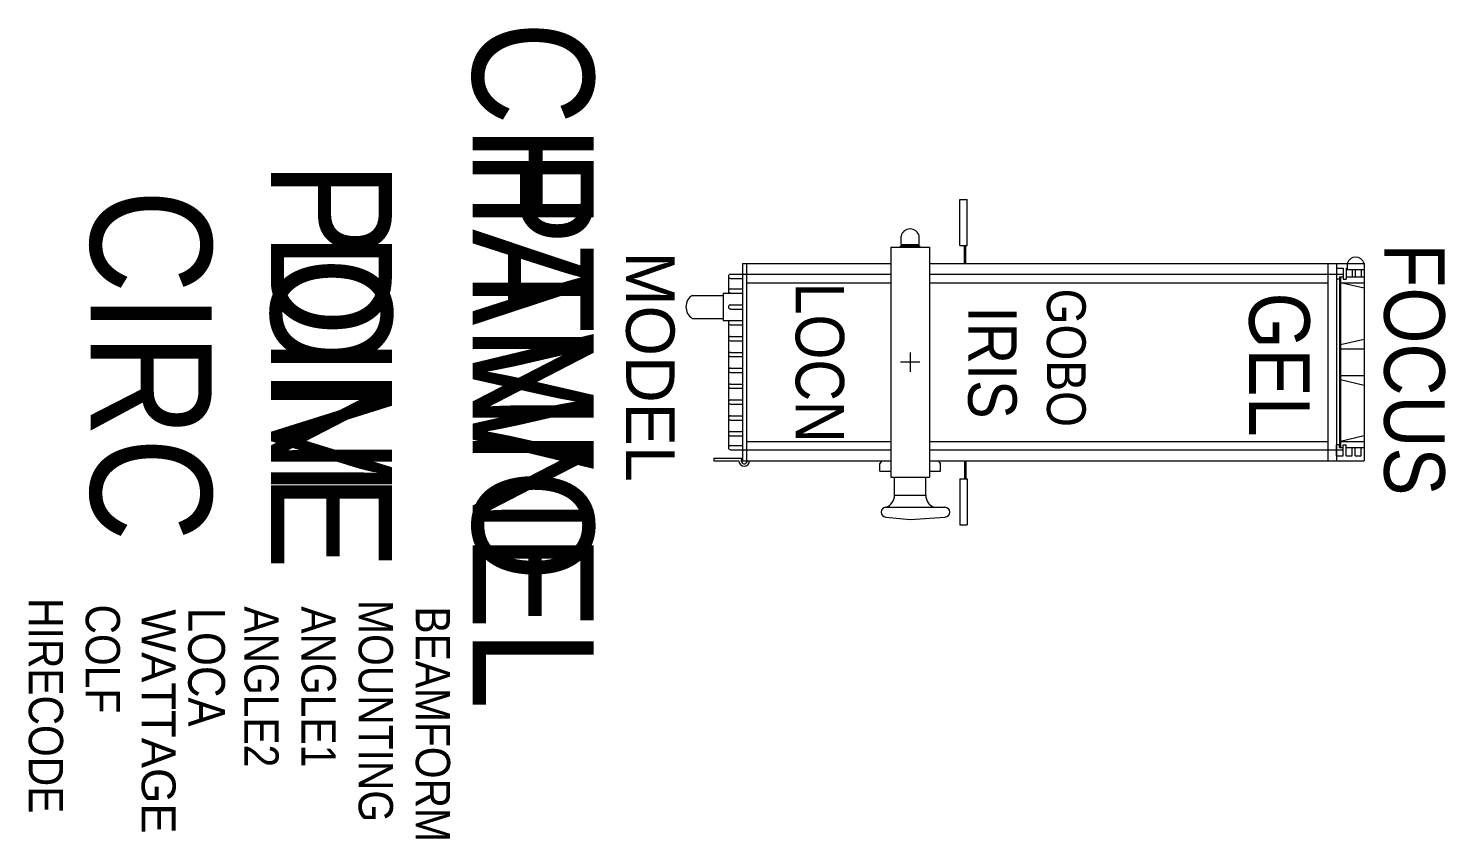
# Model space of a CAD drawing. Extents: x -2024 to -854, y 585 to 1254.
import ezdxf
from ezdxf.enums import TextEntityAlignment as Align

# ---------------------------------------------------------------- set-up
doc = ezdxf.new("R2010")
doc.units = 0
doc.header["$MEASUREMENT"] = 0
doc.layers.get('0').update_dxf_attribs({"linetype": 'CONTINUOUS'})
for name, color, linetype in [('CHANNEL', 3, 'CONTINUOUS'), ('CIRC', 6, 'CONTINUOUS'), ('DIMMER', 4, 'CONTINUOUS'), ('FOCUS', 2, 'CONTINUOUS'), ('GEL', 1, 'CONTINUOUS'), ('LANTERNS', 4, 'CONTINUOUS'), ('LOCATION', 7, 'CONTINUOUS'), ('MODEL', 6, 'CONTINUOUS'), ('PATCH', 5, 'CONTINUOUS'), ('PATCH2', 5, 'CONTINUOUS')]:
    doc.layers.add(name, color=color, linetype=linetype)

msp = doc.modelspace()

# ---------------------------------------------------------------- linework, layer by layer
for p, q in [((-1255.1, 1075.2), (-1255.1, 1113.2)), ((-1255.1, 1113.2), (-1249.1, 1113.2)), ((-1249.1, 1075.2), (-1249.1, 1113.2)), ((-1303.6, 1075.8), (-1303.6, 1082.8)), ((-1288.6, 1075.8), (-1288.6, 1082.8)), ((-1312.1, 1073.8), (-1312.1, 883.8)), ((-1312.1, 1073.8), (-1280.1, 1073.8)), ((-1304.1, 1073.8), (-1304.1, 1074.8)), ((-1304.1, 1074.8), (-1288.1, 1074.8)), ((-1304.1, 1073.8), (-1288.1, 1073.8)), ((-1303.6, 1075.8), (-1288.6, 1075.8)), ((-1302.6, 1074.8), (-1302.6, 1075.8)), ((-1289.6, 1074.8), (-1289.6, 1075.8)), ((-1288.1, 1073.8), (-1288.1, 1074.8)), ((-1280.1, 1073.8), (-1280.1, 883.8)), ((-1255.1, 1075.2), (-1249.1, 1075.2)), ((-1251.1, 1060.3), (-1251.1, 1075.2)), ((-1250.1, 1060.3), (-1250.1, 1075.2)), ((-1434.6, 1060.3), (-1312.1, 1060.3)), ((-1434.6, 1060.3), (-1434.6, 897.3)), ((-1431.1, 1060.3), (-1431.1, 897.3)), ((-1280.1, 1060.3), (-921.1, 1060.3)), ((-951.1, 1060.3), (-951.1, 897.3)), ((-944.1, 1060.3), (-944.1, 897.3)), ((-944.1, 1056.3), (-944.1, 1047.3)), ((-944.1, 1056.3), (-938.6, 1056.3)), ((-938.6, 1056.3), (-938.6, 1047.3)), ((-936.1, 1056.3), (-935.1, 1056.3)), ((-936.1, 1056.3), (-936.1, 1047.3)), ((-935.1, 1060.3), (-935.1, 1055.3)), ((-935.1, 1055.3), (-921.1, 1055.3)), ((-931.1, 1055.3), (-931.1, 1049.3)), ((-928.6, 1055.3), (-928.6, 1049.3)), ((-923.6, 1055.3), (-923.6, 1049.3)), ((-921.1, 1060.3), (-921.1, 897.3)), ((-1446.1, 1049.6), (-1446.1, 1035.7)), ((-1444.4, 1051.3), (-1312.1, 1051.3)), ((-1444.4, 1047.8), (-1434.6, 1047.8)), ((-1431.1, 1044.3), (-1312.1, 1044.3)), ((-1280.1, 1051.3), (-944.1, 1051.3)), ((-1280.1, 1044.3), (-951.1, 1044.3)), ((-944.1, 1051.3), (-938.6, 1051.3)), ((-941.6, 1047.3), (-944.1, 1047.3)), ((-941.6, 1049.3), (-941.6, 1047.3)), ((-941.6, 1049.3), (-938.6, 1049.3)), ((-941.6, 1047.3), (-941.6, 910.3)), ((-940.6, 1049.3), (-940.6, 908.3)), ((-921.1, 1039.8), (-940.6, 1044.3)), ((-940.6, 1044.3), (-921.1, 1044.3)), ((-938.6, 1047.3), (-936.1, 1047.3)), ((-936.1, 1049.3), (-921.1, 1049.3)), ((-1476.1, 1033.9), (-1450.6, 1033.9)), ((-1450.6, 1035.7), (-1434.6, 1035.7)), ((-1450.6, 1035.7), (-1450.6, 1013)), ((-1444.4, 1039.2), (-1434.6, 1039.2)), ((-1444.4, 1026.1), (-1434.6, 1026.1)), ((-1444.4, 1022.6), (-1434.6, 1022.6)), ((-1476.1, 1014.9), (-1450.6, 1014.9)), ((-1450.6, 1013), (-1434.6, 1013)), ((-1446.1, 1013), (-1446.1, 908.1)), ((-1444.4, 1009.5), (-1434.6, 1009.5)), ((-1444.4, 999.9), (-1434.6, 999.9)), ((-1444.4, 996.4), (-1434.6, 996.4)), ((-940.6, 993.3), (-921.1, 997.8)), ((-1444.4, 986.8), (-1434.6, 986.8)), ((-1444.4, 983.3), (-1434.6, 983.3)), ((-1296.1, 986.8), (-1296.1, 970.8)), ((-940.6, 989.8), (-921.1, 989.8)), ((-1444.4, 973.7), (-1434.6, 973.7)), ((-1288.1, 978.8), (-1304.1, 978.8)), ((-1444.4, 970.2), (-1434.6, 970.2)), ((-1444.4, 960.6), (-1434.6, 960.6)), ((-940.6, 967.8), (-921.1, 967.8)), ((-940.6, 964.3), (-921.1, 959.8)), ((-1444.4, 957.1), (-1434.6, 957.1)), ((-1444.4, 947.5), (-1434.6, 947.5)), ((-1444.4, 944), (-1434.6, 944)), ((-1444.4, 934.4), (-1434.6, 934.4)), ((-1444.4, 930.9), (-1434.6, 930.9)), ((-1444.4, 921.3), (-1434.6, 921.3)), ((-1444.4, 917.8), (-1434.6, 917.8)), ((-1431.1, 913.3), (-1312.1, 913.3)), ((-1280.1, 913.3), (-951.1, 913.3)), ((-921.1, 917.8), (-940.6, 913.3)), ((-940.6, 913.3), (-921.1, 913.3)), ((-1444.4, 909.8), (-1434.6, 909.8)), ((-1444.4, 906.3), (-1312.1, 906.3)), ((-1280.1, 906.3), (-944.1, 906.3)), ((-941.6, 910.3), (-944.1, 910.3)), ((-944.1, 901.3), (-944.1, 910.3)), ((-944.1, 906.3), (-938.6, 906.3)), ((-944.1, 901.3), (-938.6, 901.3)), ((-941.6, 908.3), (-941.6, 910.3)), ((-941.6, 908.3), (-938.6, 908.3)), ((-938.6, 910.3), (-936.1, 910.3)), ((-938.6, 901.3), (-938.6, 910.3)), ((-936.1, 901.3), (-936.1, 910.3)), ((-936.1, 908.3), (-921.1, 908.3)), ((-936.1, 901.3), (-931.1, 901.3)), ((-931.1, 901.3), (-931.1, 908.3)), ((-928.6, 901.3), (-928.6, 908.3)), ((-928.6, 901.3), (-923.6, 901.3)), ((-923.6, 901.3), (-923.6, 908.3)), ((-1458.1, 899.3), (-1434.6, 899.3)), ((-1458.1, 899.3), (-1458.1, 897.3)), ((-1458.1, 897.3), (-1437.6, 897.3)), ((-1434.6, 897.3), (-1428.6, 897.3)), ((-1428.6, 897.3), (-1312.1, 897.3)), ((-1321.1, 894.8), (-1319.2, 897.3)), ((-1321.1, 888.8), (-1321.1, 894.8)), ((-1280.1, 897.3), (-921.1, 897.3)), ((-1273, 897.3), (-1271.1, 894.8)), ((-1271.1, 888.8), (-1271.1, 894.8)), ((-1251.1, 897.3), (-1251.1, 882.4)), ((-1250.1, 897.3), (-1250.1, 882.4)), ((-1321.1, 888.8), (-1312.1, 888.8)), ((-1312.1, 883.8), (-1280.1, 883.8)), ((-1309.1, 868.8), (-1309.1, 883.8)), ((-1283.1, 868.8), (-1283.1, 883.8)), ((-1280.1, 888.8), (-1271.1, 888.8)), ((-1255.1, 882.4), (-1255.1, 844.4)), ((-1255.1, 882.4), (-1249.1, 882.4)), ((-1249.1, 882.4), (-1249.1, 844.4)), ((-1309.1, 868.8), (-1283.1, 868.8)), ((-1316.1, 858.8), (-1267.3, 858.8)), ((-1316.1, 850.8), (-1296.1, 848.8)), ((-1296.1, 848.8), (-1267.3, 850.8)), ((-1255.1, 844.4), (-1249.1, 844.4))]:
    msp.add_line(p, q)
for centre, radius, start, end in [((-1296.1, 1081.1), 7.68, 12.5048, 167.4952), ((-928.1, 1058.1), 7.33, 17.3066, 162.6934), ((-1444.4, 1049.6), 1.75, 90, 270), ((-1469.7, 1024.4), 11.5, 124.0493, 235.9507), ((-1444.4, 1037.5), 1.75, 90, 270), ((-1444.4, 1024.4), 1.75, 90, 270), ((-1444.4, 1011.3), 1.75, 90, 270), ((-1444.4, 998.2), 1.75, 90, 270), ((-1444.4, 985.1), 1.75, 90, 270), ((-1444.4, 972), 1.75, 90, 270), ((-1444.4, 958.9), 1.75, 90, 270), ((-1444.4, 945.8), 1.75, 90, 270), ((-1444.4, 932.7), 1.75, 90, 270), ((-1444.4, 919.6), 1.75, 90, 270), ((-1444.4, 908.1), 1.75, 90, 270), ((-1433.1, 897.3), 4.5, 180, 0), ((-1433.1, 897.3), 2.5, 126.8699, 0), ((-1319.2, 868.5), 10.2, 288.0473, 1.9687), ((-1273.1, 868.3), 9.99, 177.3184, 252.6657), ((-1316.1, 854.8), 4, 90, 270), ((-1267.3, 854.8), 4, 270, 90)]:
    msp.add_arc(centre, radius, start, end)
msp.add_point((-1296.1, 978.8))

# ---------------------------------------------------------------- texts
at = {"layer": 'CHANNEL', "width": 0.89}
msp.add_attdef('CHANNEL', text='', height=100, rotation=270, dxfattribs=at).set_placement((-1657.3, 976.1), align=Align.CENTER)
at = {"layer": 'CIRC', "width": 0.89}
msp.add_attdef('CIRC', text='', height=100, rotation=270, dxfattribs=at).set_placement((-1972.9, 976.1), align=Align.CENTER)
at = {"layer": 'DIMMER', "width": 0.89}
msp.add_attdef('DIM', text='', height=100, rotation=270, dxfattribs=at).set_placement((-1824, 977), align=Align.CENTER)
at = {"layer": 'FOCUS', "color": 30, "width": 0.89}
msp.add_attdef('FOCUS', text='', height=50, rotation=270, dxfattribs=at).set_placement((-904.6, 972.7), align=Align.CENTER)
at = {"layer": 'GEL', "width": 0.89}
for tag, height, p in [('GOBO', 32, (-1183.1, 982.3)), ('GEL', 50, (-1016.1, 976.7))]:
    msp.add_attdef(tag, text='', height=height, rotation=270, dxfattribs=at).set_placement(p, align=Align.CENTER)
at = {"layer": 'LANTERNS', "color": 30, "width": 0.89}
msp.add_attdef('IRIS', text='', height=40, rotation=270, dxfattribs=at).set_placement((-1228.1, 978.4), align=Align.MIDDLE)
at = {"layer": 'LANTERNS', "color": 0, "width": 0.89, "flags": 1}
for tag, p, s, height in [('HIRECODE', (-2023.9, 783.8), '', 28.3), ('COLF', (-1976.9, 778.5), 'N', 28.3), ('LOCA', (-1892.2, 775.9), '', 30.3), ('ANGLE2', (-1845.9, 777), '30', 28.3), ('ANGLE1', (-1798.7, 777), '16', 28.3), ('MOUNTING', (-1751.5, 782.2), 'STANDARD HOOK CLAMP', 28.305), ('BEAMFORM', (-1704.3, 777), 'C', 28.3)]:
    msp.add_attdef(tag, p, s, height=height, rotation=270, dxfattribs=at)
at = {"layer": 'LANTERNS', "color": 0, "flags": 1}
msp.add_attdef('WATTAGE', (-1930.7, 774.5), '650', height=28, rotation=270, dxfattribs=at)
at = {"layer": 'LOCATION', "width": 0.89}
msp.add_attdef('LOCN', text='', height=40, rotation=270, dxfattribs=at).set_placement((-1390.6, 978.4), align=Align.CENTER)
at = {"layer": 'MODEL'}
msp.add_attdef('MODEL', text='16/30', height=40, rotation=270, dxfattribs=at).set_placement((-1530.6, 974.9), align=Align.CENTER)
at = {"layer": 'PATCH', "width": 0.89}
msp.add_attdef('PONE', text='', height=100, rotation=270, dxfattribs=at).set_placement((-1824, 976.1), align=Align.CENTER)
at = {"layer": 'PATCH2', "width": 0.89}
msp.add_attdef('PTWO', text='', height=100, rotation=270, dxfattribs=at).set_placement((-1657.3, 976.1), align=Align.CENTER)

doc.saveas('drawing.dxf')
